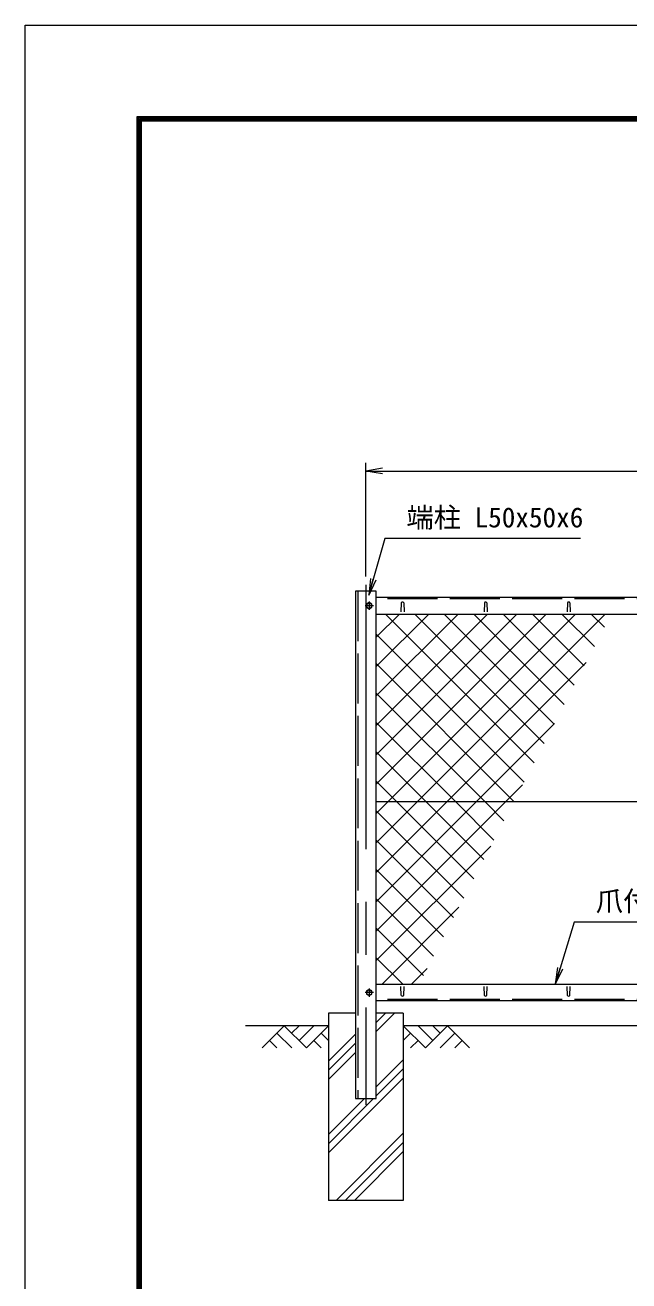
# Model space of a CAD drawing. Units: millimetres, scale not verified. Extents: x -4200 to 4200, y -2970 to 2970.
# Drawn here: x -4200 to -2747, y -49 to 2970 of the extents above; entities that cross this region are included whole.
import ezdxf
from ezdxf.enums import TextEntityAlignment as Align

# ---------------------------------------------------------------- set-up
doc = ezdxf.new("R2010")
doc.units = ezdxf.units.MM
doc.header["$LTSCALE"] = 20
doc.linetypes.add('DASHED', pattern=[7.5, 6, -1.5])
doc.linetypes.add('USER1', pattern=[50.8, 31.75, -6.35, 6.35, -6.35])
for name, color, linetype, lineweight in [('0-0_D-STR1', 1, 'Continuous', 18), ('0-1_D-BMK', 2, 'USER1', 13), ('0-2_D-STR-DIM', 7, 'Continuous', 9), ('0-3_D-STR3', 3, 'Continuous', 13), ('0-4_D-BGD', 7, 'Continuous', 9), ('0-5_D-STR4', 7, 'Continuous', 9), ('0-6_D-DCR-HCH', 7, 'Continuous', 9), ('0-7_0', 7, 'Continuous', 9), ('0-9_D-STR2', 7, 'Continuous', 9), ('0-A_D-STR-TXT', 7, 'Continuous', 9), ('0-B_D-TTL', 7, 'Continuous', 9)]:
    doc.layers.add(name, color=color, linetype=linetype, lineweight=lineweight)
doc.styles.add('ＭＳ ゴシック', font='')
doc.styles.get('ＭＳ ゴシック').set_extended_font_data('MS Gothic')

# ---------------------------------------------------------------- blocks, each defined once
blk = doc.blocks.new('_Open')
at = {"layer": '0-7_0'}
blk.add_line((-20, 3.33), (0, 0), dxfattribs=at)
blk.add_lwpolyline([(-20, -3.33), (0, 0), (-20, 0)], dxfattribs=at)

msp = doc.modelspace()

# ---------------------------------------------------------------- linework, layer by layer
at = {"layer": '0-0_D-STR1'}
for p, q in [((-3404.97, 1608.92), (-3404.97, 388.92)), ((-3354.97, 1608.92), (-3404.97, 1608.92)), ((-3354.97, 388.92), (-3354.97, 1608.92)), ((-1407.97, 1593.92), (-3354.97, 1593.92)), ((-3294.97, 1580.79), (-3295.72, 1559.29)), ((-3288.97, 1580.79), (-3288.22, 1559.29)), ((-3094.97, 1580.79), (-3095.72, 1559.29)), ((-3088.97, 1580.79), (-3088.22, 1559.29)), ((-2894.97, 1580.79), (-2895.72, 1559.29)), ((-2888.97, 1580.79), (-2888.22, 1559.29)), ((-3354.97, 1553.92), (-1407.97, 1553.92)), ((-3354.97, 663.92), (-1407.97, 663.92)), ((-3294.97, 637.05), (-3295.72, 658.55)), ((-3288.97, 637.05), (-3288.22, 658.55)), ((-3094.97, 637.05), (-3095.72, 658.55)), ((-3088.97, 637.05), (-3088.22, 658.55)), ((-2894.97, 637.05), (-2895.72, 658.55)), ((-2888.97, 637.05), (-2888.22, 658.55)), ((-1407.97, 623.92), (-3354.97, 623.92)), ((-3404.97, 388.92), (-3354.97, 388.92))]:
    msp.add_line(p, q, dxfattribs=at)
at = {"layer": '0-0_D-STR1', "linetype": 'DASHED'}
for p, q in [((-3398.97, 1608.92), (-3398.97, 388.92)), ((-1407.97, 1590.92), (-3354.97, 1590.92)), ((-1407.97, 626.92), (-3354.97, 626.92))]:
    msp.add_line(p, q, dxfattribs=at)
at = {"layer": '0-0_D-STR1'}
for centre, start, end in [((-3291.97, 1579.54), 22.61986, 157.38014), ((-3091.97, 1579.54), 22.61986, 157.38014), ((-2891.97, 1579.54), 22.61986, 157.38014), ((-3291.97, 638.3), 202.61986, 337.38014), ((-3091.97, 638.3), 202.61986, 337.38014), ((-2891.97, 638.3), 202.61986, 337.38014)]:
    msp.add_arc(centre, 3.25, start, end, dxfattribs=at)
at = {"layer": '0-1_D-BMK'}
for p, q in [((-3379.97, 1623.92), (-3379.97, 373.92)), ((-3361.97, 1573.92), (-3381.97, 1573.92)), ((-3371.97, 1583.92), (-3371.97, 1563.92)), ((-3361.97, 643.92), (-3381.97, 643.92)), ((-3371.97, 653.92), (-3371.97, 633.92))]:
    msp.add_line(p, q, dxfattribs=at)
at = {"layer": '0-2_D-STR-DIM'}
for p, q in [((-3379.97, 1643.92), (-3379.97, 1917.7)), ((-3339.97, 1897.7), (-1419.97, 1897.7))]:
    msp.add_line(p, q, dxfattribs=at)
at = {"layer": '0-3_D-STR3'}
msp.add_line((-1407.97, 1102.17), (-3354.97, 1102.17), dxfattribs=at)
for points in [[(-3365.47, 1577.67), (-3371.97, 1581.42), (-3378.47, 1577.67), (-3378.47, 1570.16), (-3371.97, 1566.41), (-3365.47, 1570.16)], [(-3365.47, 647.67), (-3371.97, 651.42), (-3378.47, 647.67), (-3378.47, 640.16), (-3371.97, 636.41), (-3365.47, 640.16)]]:
    msp.add_lwpolyline(points, close=True, dxfattribs=at)
for centre in [(-3371.97, 1573.92), (-3371.97, 643.92)]:
    msp.add_circle(centre, 6.25, dxfattribs=at)
at = {"layer": '0-4_D-BGD'}
for p, q in [((-3469.97, 563.92), (-3669.97, 563.92)), ((-1469.97, 563.92), (-3289.97, 563.92))]:
    msp.add_line(p, q, dxfattribs=at)
at = {"layer": '0-5_D-STR4'}
for p, q in [((-3469.97, 593.92), (-3469.97, 143.92)), ((-3404.97, 593.92), (-3469.97, 593.92)), ((-3289.97, 593.92), (-3354.97, 593.92)), ((-3289.97, 593.92), (-3289.97, 143.92)), ((-3289.97, 143.92), (-3469.97, 143.92))]:
    msp.add_line(p, q, dxfattribs=at)
at = {"layer": '0-6_D-DCR-HCH'}
for p, q in [((-3354.97, 549.9), (-3310.96, 593.92)), ((-3354.97, 572), (-3333.05, 593.92)), ((-3576.4, 563.92), (-3629.61, 510.71)), ((-3594.14, 546.18), (-3558.5, 510.71)), ((-3576.4, 563.92), (-3523.19, 510.71)), ((-3558.66, 546.18), (-3540.92, 563.92)), ((-3540.92, 528.44), (-3505.45, 563.92)), ((-3523.19, 510.71), (-3469.97, 563.92)), ((-3487.71, 546.18), (-3469.97, 528.52)), ((-3469.97, 479.09), (-3404.97, 544.09)), ((-3236.76, 510.71), (-3289.97, 563.92)), ((-3272.24, 546.18), (-3289.97, 528.52)), ((-3219.03, 528.44), (-3254.5, 563.92)), ((-3183.55, 563.92), (-3236.76, 510.71)), ((-3201.2, 546.09), (-3219.03, 563.92)), ((-3165.81, 546.18), (-3201.45, 510.71)), ((-3183.55, 563.92), (-3130.34, 510.71)), ((-3611.87, 528.44), (-3594.05, 510.71)), ((-3505.45, 528.44), (-3487.63, 510.71)), ((-3469.97, 457), (-3404.97, 522)), ((-3254.5, 528.44), (-3272.32, 510.71)), ((-3148.08, 528.44), (-3165.89, 510.71)), ((-3469.97, 434.9), (-3404.97, 499.9)), ((-3354.97, 417.32), (-3289.97, 482.32)), ((-3354.97, 395.22), (-3289.97, 460.22)), ((-3469.97, 258.12), (-3289.97, 438.12)), ((-3469.97, 280.22), (-3361.28, 388.92)), ((-3469.97, 302.32), (-3383.37, 388.92)), ((-3451.6, 143.92), (-3289.97, 305.54)), ((-3429.5, 143.92), (-3289.97, 283.44)), ((-3407.4, 143.92), (-3289.97, 261.35))]:
    msp.add_line(p, q, dxfattribs=at)
at = {"layer": '0-9_D-STR2'}
for p, q in [((-3354.97, 1498.43), (-3299.48, 1553.92)), ((-3354.97, 1427.72), (-3228.77, 1553.92)), ((-3354.97, 1357.01), (-3158.06, 1553.92)), ((-3354.97, 1286.3), (-3087.35, 1553.92)), ((-3354.97, 1215.58), (-3016.64, 1553.92)), ((-3354.97, 1144.87), (-2945.93, 1553.92)), ((-2975.32, 1196.49), (-3332.75, 1553.92)), ((-3326.97, 1102.17), (-2875.22, 1553.92)), ((-2951.14, 1243.02), (-3262.04, 1553.92)), ((-3256.26, 1102.17), (-2804.51, 1553.92)), ((-2926.96, 1289.55), (-3191.33, 1553.92)), ((-2902.78, 1336.08), (-3120.62, 1553.92)), ((-2878.6, 1382.61), (-3049.91, 1553.92)), ((-2854.42, 1429.14), (-2979.2, 1553.92)), ((-2830.24, 1475.67), (-2908.48, 1553.92)), ((-2806.05, 1522.2), (-2837.77, 1553.92)), ((-2999.5, 1149.96), (-3354.97, 1505.43)), ((-3023.69, 1103.43), (-3354.97, 1434.72)), ((-3185.55, 1102.17), (-2849.91, 1437.8)), ((-3093.13, 1102.17), (-3354.97, 1364.01)), ((-3163.84, 1102.17), (-3354.97, 1293.3)), ((-3114.84, 1102.17), (-2926.42, 1290.58)), ((-3234.55, 1102.17), (-3354.97, 1222.59)), ((-3305.26, 1102.17), (-3354.97, 1151.88)), ((-3044.13, 1102.17), (-3002.93, 1143.36)), ((-3354.97, 1074.16), (-3326.97, 1102.17)), ((-3354.97, 1003.45), (-3256.26, 1102.17)), ((-3354.97, 932.74), (-3185.55, 1102.17)), ((-3354.97, 862.03), (-3114.84, 1102.17)), ((-3354.97, 791.32), (-3044.13, 1102.17)), ((-3120.41, 917.31), (-3305.26, 1102.17)), ((-3096.23, 963.84), (-3234.55, 1102.17)), ((-3072.05, 1010.37), (-3163.84, 1102.17)), ((-3047.87, 1056.9), (-3093.13, 1102.17)), ((-3144.59, 870.79), (-3354.97, 1081.17)), ((-3168.77, 824.26), (-3354.97, 1010.46)), ((-3354.97, 720.61), (-3079.45, 996.14)), ((-3192.95, 777.73), (-3354.97, 939.75)), ((-3217.13, 731.2), (-3354.97, 869.04)), ((-3340.96, 663.92), (-3155.96, 848.92)), ((-3241.32, 684.67), (-3354.97, 798.33)), ((-3291.28, 663.92), (-3354.97, 727.62)), ((-3270.25, 663.92), (-3232.47, 701.7))]:
    msp.add_line(p, q, dxfattribs=at)
at = {"layer": '0-A_D-STR-TXT'}
for points in [[(-2863.62, 1735.21), (-3334.6, 1735.21), (-3372.68, 1600.94)], [(-2180.85, 812.79), (-2878.73, 812.79), (-2924.09, 665.83)]]:
    msp.add_lwpolyline(points, dxfattribs=at)
at = {"layer": '0-B_D-TTL', "color": 2, "lineweight": 18}
msp.add_lwpolyline([(-4200, 2970), (4200, 2970), (4200, -2970), (-4200, -2970)], close=True, dxfattribs=at)
at = {"layer": '0-B_D-TTL'}
for points in [[(-3930, 2750), (3930, 2750), (3930, -2750), (-3930, -2750)], [(-3927.5, 2747.5), (3927.5, 2747.5), (3927.5, -2747.5), (-3927.5, -2747.5)], [(-3925, 2745), (3925, 2745), (3925, -2745), (-3925, -2745)], [(-3922.5, 2742.5), (3922.5, 2742.5), (3922.5, -2742.5), (-3922.5, -2742.5)], [(-3920, 2740), (3920, 2740), (3920, -2740), (-3920, -2740)]]:
    msp.add_lwpolyline(points, close=True, dxfattribs=at)

# ---------------------------------------------------------------- block references
at = {"layer": '0-2_D-STR-DIM', "xscale": 2, "yscale": 2, "rotation": 180}
msp.add_blockref('_Open', (-3379.97, 1897.7), dxfattribs=at)
at = {"layer": '0-A_D-STR-TXT', "xscale": 2, "yscale": 2}
for p, rotation in [((-3373.23, 1599.01), 254.16392), ((-2924.68, 663.92), 252.84683)]:
    msp.add_blockref('_Open', p, dxfattribs=dict(at, rotation=rotation))

# ---------------------------------------------------------------- texts
at = {"layer": '0-A_D-STR-TXT', "style": 'ＭＳ ゴシック'}
for s, p in [('端柱 L50x50x6', (-3282.4, 1747.79)), ('爪付胴縁 R付L40x40x3', (-2826.79, 825.37))]:
    msp.add_text(s, height=48.09, dxfattribs=at).set_placement(p, align=Align.BOTTOM_LEFT)

doc.saveas('drawing.dxf')
